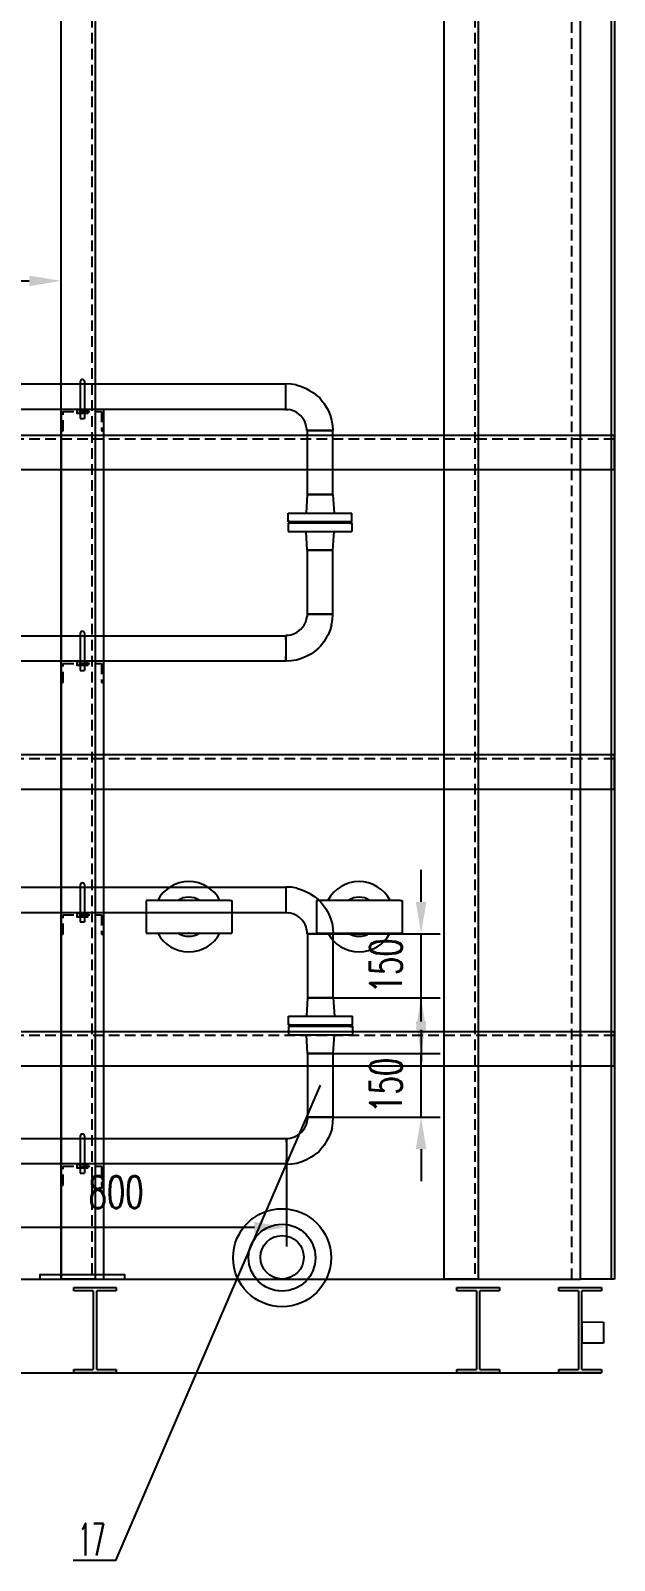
# Model space of a CAD drawing. Header units: millimetres. Extents: x 115735 to 194929, y 30422 to 45272.
# Drawn here: x 178950 to 180322, y 38940 to 42531 of the extents above; entities that cross this region are included whole.
import ezdxf

# ---------------------------------------------------------------- set-up
doc = ezdxf.new("R2010")
doc.units = ezdxf.units.MM
doc.linetypes.add('DASHED2', pattern=[0.375, 0.25, -0.125])
doc.layers.add('DIM', color=3, linetype='Continuous')
doc.styles.add('HZFS', font='txt.shx', dxfattribs={"width": 0.67, "bigfont": 'HZFS.shx'})
doc.styles.add('残雪', font='romans.shx', dxfattribs={"width": 0.5, "bigfont": 'hztxt.shx'})
doc.dimstyles.new('DIMSTD1-35', dxfattribs={"dimscale": 30, "dimtxt": 2.5, "dimasz": 2.5, "dimexe": 1.5, "dimexo": 0.5, "dimgap": 1.5, "dimtad": 1, "dimdec": 0, "dimrnd": 0.1, "dimdsep": 46, "dimtxsty": 'HZFS', "dimcen": 0, "dimclrd": 4, "dimclre": 4, "dimclrt": 4, "dimadec": 0, "dimazin": 0, "dimtfac": 0.5, "dimtdec": 4, "dimtmove": 0, "dimatfit": 3, "dimfxl": 1, "dimtolj": 1, "dimarcsym": 0})

# ---------------------------------------------------------------- blocks, each defined once
blk = doc.blocks.new('A$C1C226EB7')
at = {"color": 6, "linetype": 'DASHED2', "ltscale": 100}
for p, q in [((-95, -50), (-95, -5)), ((-95, -5), (-5, -5)), ((-5, -5), (-5, -50)), ((-100, -50), (-95, -50))]:
    blk.add_line(p, q, dxfattribs=at)
blk.add_lwpolyline([(-5, -50), (0, -50), (0, 0), (-100, 0), (-100, -50), (-95, -50)], dxfattribs=at)
blk = doc.blocks.new('A$C023B0C4C')
at = {"color": 4}
for p, q in [((-6.7, 0), (-6.7, -9.9)), ((6.7, 0), (6.7, -9.9))]:
    blk.add_line(p, q, dxfattribs=at)
blk.add_lwpolyline([(-12.1, 0), (12.1, 0), (12.1, -9.9), (-12.1, -9.9)], close=True, dxfattribs=at)
blk = doc.blocks.new('*D299')
at = {"color": 4, "lineweight": -2, "transparency": 16777216}
for p, q in [((179551.1, 39890.4), (179551.1, 39677.4)), ((178751.1, 39885.5), (178751.1, 39677.4)), ((178826.1, 39722.4), (179476.1, 39722.4))]:
    blk.add_line(p, q, dxfattribs=at)
at = {"color": 4, "transparency": 16777216}
for points in [[(178826.1, 39734.9), (178826.1, 39709.9), (178751.1, 39722.4)], [(179476.1, 39734.9), (179476.1, 39709.9), (179551.1, 39722.4)]]:
    blk.add_solid(points, dxfattribs=at)
at = {"layer": 'Defpoints', "color": 0, "transparency": 16777216}
for p in [(178751.1, 39900.5), (179551.1, 39905.4), (179551.1, 39722.4)]:
    blk.add_point(p, dxfattribs=at)
at = {"color": 4, "transparency": 16777216, "insert": (179151.1, 39804.9), "char_height": 75, "attachment_point": 5, "style": 'HZFS'}
blk.add_mtext('\\A1;800', dxfattribs=at)
blk = doc.blocks.new('*D300')
at = {"color": 4, "lineweight": -2, "transparency": 16777216}
for p, q in [((179867.6, 40205.4), (179867.6, 40280.4)), ((179649.7, 40130.4), (179912.6, 40130.4)), ((179867.6, 39980.4), (179867.6, 40130.4)), ((179646, 39980.4), (179912.6, 39980.4)), ((179867.6, 39905.4), (179867.6, 39830.4))]:
    blk.add_line(p, q, dxfattribs=at)
at = {"color": 4, "transparency": 16777216}
for points in [[(179855.1, 40205.4), (179880.1, 40205.4), (179867.6, 40130.4)], [(179855.1, 39905.4), (179880.1, 39905.4), (179867.6, 39980.4)]]:
    blk.add_solid(points, dxfattribs=at)
at = {"layer": 'Defpoints', "color": 0, "transparency": 16777216}
for p in [(179634.7, 40130.4), (179867.6, 40130.4), (179631, 39980.4)]:
    blk.add_point(p, dxfattribs=at)
at = {"color": 4, "transparency": 16777216, "insert": (179785.1, 40055.4), "char_height": 75, "attachment_point": 5, "rotation": 90, "style": 'HZFS'}
blk.add_mtext('\\A1;150', dxfattribs=at)
blk = doc.blocks.new('*D301')
at = {"color": 4, "lineweight": -2, "transparency": 16777216}
for p, q in [((179867.6, 40485.8), (179867.6, 40560.8)), ((179644.8, 40410.8), (179912.6, 40410.8)), ((179867.6, 40260.8), (179867.6, 40410.8)), ((179646.3, 40260.8), (179912.6, 40260.8)), ((179867.6, 40185.8), (179867.6, 40110.8))]:
    blk.add_line(p, q, dxfattribs=at)
at = {"color": 4, "transparency": 16777216}
for points in [[(179855.1, 40485.8), (179880.1, 40485.8), (179867.6, 40410.8)], [(179855.1, 40185.8), (179880.1, 40185.8), (179867.6, 40260.8)]]:
    blk.add_solid(points, dxfattribs=at)
at = {"layer": 'Defpoints', "color": 0, "transparency": 16777216}
for p in [(179629.8, 40410.8), (179867.6, 40410.8), (179631.3, 40260.8)]:
    blk.add_point(p, dxfattribs=at)
at = {"color": 4, "transparency": 16777216, "insert": (179785.1, 40335.8), "char_height": 75, "attachment_point": 5, "rotation": 90, "style": 'HZFS'}
blk.add_mtext('\\A1;150', dxfattribs=at)
blk = doc.blocks.new('*D308')
at = {"color": 4, "lineweight": -2, "transparency": 16777216}
for p, q in [((178021.9, 41378.9), (178021.9, 41988.3)), ((179021.9, 41378.9), (179021.9, 41988.3)), ((178096.9, 41943.3), (178946.9, 41943.3))]:
    blk.add_line(p, q, dxfattribs=at)
at = {"color": 4, "transparency": 16777216}
for points in [[(178096.9, 41955.8), (178096.9, 41930.8), (178021.9, 41943.3)], [(178946.9, 41955.8), (178946.9, 41930.8), (179021.9, 41943.3)]]:
    blk.add_solid(points, dxfattribs=at)
at = {"layer": 'Defpoints', "color": 0, "transparency": 16777216}
for p in [(179021.9, 41943.3), (178021.9, 41363.9), (179021.9, 41363.9)]:
    blk.add_point(p, dxfattribs=at)
at = {"color": 4, "transparency": 16777216, "insert": (178521.9, 42025.8), "char_height": 75, "attachment_point": 5, "style": 'HZFS'}
blk.add_mtext('\\A1;1000', dxfattribs=at)

msp = doc.modelspace()

# ---------------------------------------------------------------- linework, layer by layer
at = {"color": 8}
for p, q in [((179021.9, 39600.8), (179021.9, 42600.8)), ((179101.9, 42600.8), (179101.9, 39600.8)), ((179921.9, 39600.8), (179921.9, 42600.8)), ((180001.9, 42600.8), (180001.9, 39600.8)), ((180241.9, 39600.8), (180241.9, 42600.8)), ((180241.9, 39600.8), (180241.9, 42600.8)), ((180313.9, 42600.8), (180313.9, 39600.8)), ((180321.9, 42600.8), (180321.9, 39600.8)), ((180321.9, 41580.8), (176321.9, 41580.8)), ((180321.9, 41500.8), (180321.9, 41580.8)), ((176321.9, 41500.8), (180321.9, 41500.8)), ((180321.9, 40830.8), (176321.9, 40830.8)), ((180321.9, 40750.8), (180321.9, 40830.8)), ((176321.9, 40750.8), (180321.9, 40750.8)), ((180321.9, 40180.8), (176321.9, 40180.8)), ((180321.9, 40100.8), (180321.9, 40180.8)), ((176321.9, 40100.8), (180321.9, 40100.8)), ((176401.9, 39600.8), (180241.9, 39600.8)), ((179101.9, 39600.8), (179021.9, 39600.8)), ((179051.5, 39572.8), (179051.5, 39580.8)), ((179051.5, 39580.8), (179151.5, 39580.8)), ((179097.5, 39572.8), (179051.5, 39572.8)), ((179097.5, 39572.8), (179097.5, 39388.8)), ((179105.5, 39388.8), (179105.5, 39572.8)), ((179151.5, 39572.8), (179105.5, 39572.8)), ((179151.5, 39580.8), (179151.5, 39572.8)), ((180001.9, 39600.8), (179921.9, 39600.8)), ((179951.5, 39572.8), (179951.5, 39580.8)), ((179951.5, 39580.8), (180051.5, 39580.8)), ((179997.5, 39572.8), (179951.5, 39572.8)), ((179997.5, 39572.8), (179997.5, 39388.8)), ((180005.5, 39388.8), (180005.5, 39572.8)), ((180051.5, 39572.8), (180005.5, 39572.8)), ((180051.5, 39580.8), (180051.5, 39572.8)), ((180191.5, 39572.8), (180191.5, 39580.8)), ((180191.5, 39580.8), (180291.5, 39580.8)), ((180237.5, 39572.8), (180191.5, 39572.8)), ((180237.5, 39572.8), (180237.5, 39388.8)), ((180321.9, 39600.8), (180241.9, 39600.8)), ((180245.5, 39388.8), (180245.5, 39572.8)), ((180291.5, 39572.8), (180245.5, 39572.8)), ((180291.5, 39580.8), (180291.5, 39572.8)), ((180245.8, 39450), (180245.9, 39500)), ((180245.9, 39500), (180295.9, 39499.9)), ((180295.9, 39499.9), (180295.8, 39449.9)), ((180295.8, 39449.9), (180245.8, 39450)), ((179051.5, 39380.8), (179051.5, 39388.8)), ((179051.5, 39388.8), (179097.5, 39388.8)), ((179105.5, 39388.8), (179151.5, 39388.8)), ((179151.5, 39388.8), (179151.5, 39380.8)), ((179951.5, 39380.8), (179951.5, 39388.8)), ((179951.5, 39388.8), (179997.5, 39388.8)), ((180005.5, 39388.8), (180051.5, 39388.8)), ((180051.5, 39388.8), (180051.5, 39380.8)), ((180191.5, 39380.8), (180191.5, 39388.8)), ((180191.5, 39388.8), (180237.5, 39388.8)), ((180245.5, 39388.8), (180291.5, 39388.8)), ((180291.5, 39388.8), (180291.5, 39380.8)), ((176351.5, 39380.8), (180291.5, 39380.8)), ((179151.5, 39380.8), (179051.5, 39380.8)), ((180051.5, 39380.8), (179951.5, 39380.8)), ((180291.5, 39380.8), (180191.5, 39380.8))]:
    msp.add_line(p, q, dxfattribs=at)
at = {"color": 8, "linetype": 'DASHED2', "ltscale": 100}
for p, q in [((179093.9, 42600.8), (179093.9, 39600.8)), ((179993.9, 42600.8), (179993.9, 39600.8)), ((180221.9, 39600.8), (180221.9, 42600.8)), ((176321.9, 41572.8), (180321.9, 41572.8)), ((176321.9, 40822.8), (180321.9, 40822.8)), ((176321.9, 40172.8), (180321.9, 40172.8)), ((176421.9, 39600.8), (180221.9, 39600.8))]:
    msp.add_line(p, q, dxfattribs=at)
at = {"color": 4}
for p, q in [((179066.9, 41707.1), (179066.9, 41620.3)), ((179076.9, 41707.1), (179076.9, 41620.3)), ((179066.9, 41620.3), (179076.9, 41620.3)), ((179600.2, 41311.5), (179660.2, 41311.5)), ((179066.9, 41115.9), (179066.9, 41029.1)), ((179076.9, 41115.9), (179076.9, 41029.1)), ((179066.9, 41029.1), (179076.9, 41029.1)), ((179066.9, 40525.6), (179066.9, 40438.8)), ((179076.9, 40525.6), (179076.9, 40438.8)), ((179066.9, 40438.8), (179076.9, 40438.8)), ((179601, 40130.4), (179661, 40130.4)), ((179066.9, 39936.1), (179066.9, 39849.3)), ((179076.9, 39936.1), (179076.9, 39849.3)), ((179066.9, 39849.3), (179076.9, 39849.3))]:
    msp.add_line(p, q, dxfattribs=at)
at = {"color": 0, "lineweight": -3, "ltscale": 10}
for p, q in [((179549.3, 41701.8), (179549.3, 41641.8)), ((179562.5, 41701.2), (179549.3, 41701.8)), ((179549.3, 41701.8), (179549.3, 41641.8)), ((179574.5, 41699.2), (179562.5, 41701.2)), ((179574.5, 41699.2), (179586.5, 41695.6)), ((179586.5, 41695.6), (179597.9, 41690.9)), ((179597.9, 41690.9), (179603.7, 41687.3)), ((179603.7, 41687.3), (179614.7, 41680.7)), ((179614.7, 41680.7), (179624.5, 41673.2)), ((179624.5, 41673.2), (179629.5, 41668.7)), ((179629.5, 41668.7), (179637, 41658.9)), ((179637, 41658.9), (179639.2, 41656.1)), ((179639.2, 41656.1), (179643.2, 41650.3)), ((179643.2, 41650.3), (179649.2, 41639.6)), ((179549.3, 41641.8), (179554.9, 41641.6)), ((179560.2, 41640.5), (179554.9, 41641.6)), ((179565.8, 41638.9), (179560.2, 41640.5)), ((179570.9, 41636.9), (179565.8, 41638.9)), ((179575.8, 41634.2), (179570.9, 41636.9)), ((179580.3, 41630.9), (179575.8, 41634.2)), ((179584.5, 41627.1), (179580.3, 41630.9)), ((179588.3, 41623.1), (179584.5, 41627.1)), ((179591.5, 41618.4), (179588.3, 41623.1)), ((179594.4, 41613.5), (179591.5, 41618.4)), ((179596.4, 41608.4), (179594.4, 41613.5)), ((179649.2, 41639.6), (179653.9, 41628.2)), ((179653.9, 41628.2), (179657.5, 41616.4)), ((179657.5, 41616.4), (179659.5, 41604.1)), ((179597.9, 41603), (179596.4, 41608.4)), ((179598.8, 41597.4), (179597.9, 41603)), ((179598.9, 41591.9), (179598.9, 41597.2)), ((179598.9, 41591.9), (179604.8, 41591.9)), ((179598.9, 41591.9), (179600.2, 41591.9)), ((179598.9, 41591.9), (179603.5, 41591.9)), ((179608.7, 41591.9), (179600.1, 41591.9)), ((179602.3, 41591.9), (179606, 41591.9)), ((179603.5, 41591.9), (179608.2, 41591.9)), ((179603.8, 41591.9), (179608.7, 41591.9)), ((179604.8, 41591.9), (179610.7, 41591.9)), ((179608.2, 41591.9), (179612.8, 41591.9)), ((179608.7, 41591.9), (179616.1, 41591.9)), ((179610.7, 41591.9), (179616.6, 41591.9)), ((179612.8, 41591.9), (179617.4, 41591.9)), ((179616.1, 41591.9), (179624.6, 41591.9)), ((179616.6, 41591.9), (179622.4, 41591.9)), ((179617.4, 41591.9), (179622, 41591.9)), ((179622, 41591.9), (179626.6, 41591.9)), ((179622.4, 41591.9), (179628.3, 41591.9)), ((179624.6, 41591.9), (179633.2, 41591.9)), ((179626.6, 41591.9), (179631.2, 41591.9)), ((179628.3, 41591.9), (179634.2, 41591.9)), ((179631.2, 41591.9), (179635.9, 41591.9)), ((179634.2, 41591.9), (179640.1, 41591.9)), ((179635.3, 41591.9), (179643.9, 41591.9)), ((179635.9, 41591.9), (179640.5, 41591.9)), ((179640.1, 41591.9), (179646, 41591.9)), ((179640.5, 41591.9), (179645.1, 41591.9)), ((179643.9, 41591.9), (179651.3, 41591.9)), ((179646, 41591.9), (179651.8, 41591.9)), ((179647.2, 41591.9), (179656.8, 41591.9)), ((179657.4, 41591.9), (179648.8, 41591.9)), ((179651.3, 41591.9), (179657.4, 41591.9)), ((179651.8, 41591.9), (179657.7, 41591.9)), ((179660.2, 41591.9), (179656.8, 41591.9)), ((179659.5, 41604.1), (179660.2, 41591.9)), ((179597.3, 41145), (179598.8, 41150.6)), ((179598.8, 41150.6), (179599.9, 41155.9)), ((179600.2, 41161.5), (179599.9, 41155.9)), ((179660.2, 41161.5), (179600.2, 41161.5)), ((179660.2, 41161.5), (179600.2, 41161.5)), ((179657.5, 41136.3), (179659.5, 41148.3)), ((179659.5, 41148.3), (179660.2, 41161.5)), ((179550.2, 41111.9), (179555.5, 41111.9)), ((179550.2, 41111.9), (179550.2, 41106)), ((179550.2, 41111.9), (179550.2, 41110.6)), ((179550.2, 41111.9), (179550.2, 41107.3)), ((179550.2, 41102.1), (179550.2, 41110.7)), ((179555.8, 41112), (179561.3, 41112.9)), ((179561.3, 41112.9), (179566.7, 41114.4)), ((179566.7, 41114.4), (179571.8, 41116.4)), ((179571.8, 41116.4), (179576.7, 41119.3)), ((179576.7, 41119.3), (179581.4, 41122.5)), ((179581.4, 41122.5), (179585.4, 41126.3)), ((179585.4, 41126.3), (179589.2, 41130.5)), ((179589.2, 41130.5), (179592.6, 41135)), ((179592.6, 41135), (179595.2, 41139.9)), ((179595.2, 41139.9), (179597.3, 41145)), ((179649.2, 41112.9), (179645.6, 41107.1)), ((179653.9, 41124.2), (179649.2, 41112.9)), ((179657.5, 41136.3), (179653.9, 41124.2)), ((179550.2, 41108.5), (179550.2, 41104.8)), ((179550.2, 41107.3), (179550.2, 41102.6)), ((179550.2, 41107), (179550.2, 41102.1)), ((179550.2, 41106), (179550.2, 41100.1)), ((179550.2, 41102.6), (179550.2, 41098)), ((179550.2, 41102.1), (179550.2, 41094.7)), ((179550.2, 41100.1), (179550.2, 41094.2)), ((179550.2, 41098), (179550.2, 41093.4)), ((179550.2, 41094.7), (179550.2, 41086.2)), ((179550.2, 41094.2), (179550.2, 41088.4)), ((179550.2, 41093.4), (179550.2, 41088.8)), ((179550.2, 41088.8), (179550.2, 41084.2)), ((179550.2, 41088.4), (179550.2, 41082.5)), ((179550.2, 41086.2), (179550.2, 41077.6)), ((179550.2, 41084.2), (179550.2, 41079.6)), ((179550.2, 41082.5), (179550.2, 41076.6)), ((179550.2, 41079.6), (179550.2, 41074.9)), ((179550.2, 41076.6), (179550.2, 41070.7)), ((179550.2, 41075.5), (179550.2, 41066.9)), ((179550.2, 41074.9), (179550.2, 41070.3)), ((179627, 41081.3), (179617.2, 41073.8)), ((179631.6, 41086.3), (179627, 41081.3)), ((179639, 41096.1), (179631.6, 41086.3)), ((179645.6, 41107.1), (179639, 41096.1)), ((179550.2, 41070.7), (179550.2, 41064.8)), ((179550.2, 41070.3), (179550.2, 41065.7)), ((179550.2, 41066.9), (179550.2, 41059.5)), ((179550.2, 41064.8), (179550.2, 41059)), ((179550.2, 41063.6), (179550.2, 41054)), ((179550.2, 41053.4), (179550.2, 41062)), ((179550.2, 41059.5), (179550.2, 41053.4)), ((179550.2, 41059), (179550.2, 41053.1)), ((179550.2, 41050.6), (179550.2, 41054)), ((179562.5, 41051.3), (179550.2, 41050.6)), ((179574.7, 41053.3), (179562.5, 41051.3)), ((179586.5, 41056.9), (179574.7, 41053.3)), ((179597.9, 41061.6), (179586.5, 41056.9)), ((179608.6, 41067.6), (179597.9, 41061.6)), ((179614.4, 41071.6), (179608.6, 41067.6)), ((179617.2, 41073.8), (179614.4, 41071.6)), ((179550.2, 40520.8), (179550.2, 40460.8)), ((179563.4, 40520.1), (179550.2, 40520.8)), ((179550.2, 40520.8), (179550.2, 40460.8)), ((179575.4, 40518.1), (179563.4, 40520.1)), ((179575.4, 40518.1), (179587.4, 40514.5)), ((179587.4, 40514.5), (179598.8, 40509.8)), ((179598.8, 40509.8), (179604.5, 40506.2)), ((179604.5, 40506.2), (179615.6, 40499.6)), ((179615.6, 40499.6), (179625.4, 40492.2)), ((179625.4, 40492.2), (179630.4, 40487.6)), ((179630.4, 40487.6), (179637.9, 40477.9)), ((179637.9, 40477.9), (179640.1, 40475.1)), ((179640.1, 40475.1), (179644.1, 40469.3)), ((179644.1, 40469.3), (179650.1, 40458.5)), ((179550.2, 40460.8), (179555.8, 40460.6)), ((179561.1, 40459.4), (179555.8, 40460.6)), ((179566.7, 40457.9), (179561.1, 40459.4)), ((179571.8, 40455.9), (179566.7, 40457.9)), ((179576.7, 40453.2), (179571.8, 40455.9)), ((179581.2, 40449.8), (179576.7, 40453.2)), ((179585.4, 40446.1), (179581.2, 40449.8)), ((179589.2, 40442), (179585.4, 40446.1)), ((179592.3, 40437.4), (179589.2, 40442)), ((179595.2, 40432.5), (179592.3, 40437.4)), ((179597.3, 40427.3), (179595.2, 40432.5)), ((179650.1, 40458.5), (179654.8, 40447.2)), ((179654.8, 40447.2), (179658.4, 40435.4)), ((179658.4, 40435.4), (179660.4, 40423.1)), ((179598.8, 40422), (179597.3, 40427.3)), ((179599.7, 40416.4), (179598.8, 40422)), ((179599.8, 40410.8), (179599.8, 40416.1)), ((179599.8, 40410.8), (179605.7, 40410.8)), ((179599.8, 40410.8), (179601, 40410.8)), ((179599.8, 40410.8), (179604.4, 40410.8)), ((179609.6, 40410.8), (179601, 40410.8)), ((179603.2, 40410.8), (179606.8, 40410.8)), ((179604.4, 40410.8), (179609, 40410.8)), ((179604.7, 40410.8), (179609.6, 40410.8)), ((179605.7, 40410.8), (179611.6, 40410.8)), ((179609, 40410.8), (179613.7, 40410.8)), ((179609.6, 40410.8), (179617, 40410.8)), ((179611.6, 40410.8), (179617.5, 40410.8)), ((179613.7, 40410.8), (179618.3, 40410.8)), ((179617, 40410.8), (179625.5, 40410.8)), ((179617.5, 40410.8), (179623.3, 40410.8)), ((179618.3, 40410.8), (179622.9, 40410.8)), ((179622.9, 40410.8), (179627.5, 40410.8)), ((179623.3, 40410.8), (179629.2, 40410.8)), ((179625.5, 40410.8), (179634.1, 40410.8)), ((179627.5, 40410.8), (179632.1, 40410.8)), ((179629.2, 40410.8), (179635.1, 40410.8)), ((179632.1, 40410.8), (179636.7, 40410.8)), ((179635.1, 40410.8), (179641, 40410.8)), ((179636.2, 40410.8), (179644.8, 40410.8)), ((179636.7, 40410.8), (179641.4, 40410.8)), ((179641, 40410.8), (179646.8, 40410.8)), ((179641.4, 40410.8), (179646, 40410.8)), ((179644.8, 40410.8), (179652.2, 40410.8)), ((179646.8, 40410.8), (179652.7, 40410.8)), ((179648.1, 40410.8), (179657.7, 40410.8)), ((179658.3, 40410.8), (179649.7, 40410.8)), ((179652.2, 40410.8), (179658.3, 40410.8)), ((179652.7, 40410.8), (179658.6, 40410.8)), ((179661, 40410.8), (179657.7, 40410.8)), ((179660.4, 40423.1), (179661, 40410.8)), ((179596.1, 39958.8), (179598.1, 39963.9)), ((179598.1, 39963.9), (179599.7, 39969.5)), ((179599.7, 39969.5), (179600.8, 39974.9)), ((179601, 39980.4), (179600.8, 39974.9)), ((179661, 39980.4), (179601, 39980.4)), ((179661, 39980.4), (179601, 39980.4)), ((179658.4, 39955.2), (179660.4, 39967.3)), ((179660.4, 39967.3), (179661, 39980.4)), ((179551.1, 39930.8), (179556.4, 39930.8)), ((179551.1, 39930.8), (179551.1, 39924.9)), ((179551.1, 39930.8), (179551.1, 39929.6)), ((179551.1, 39930.8), (179551.1, 39926.2)), ((179551.1, 39921), (179551.1, 39929.6)), ((179551.1, 39927.5), (179551.1, 39923.8)), ((179551.1, 39926.2), (179551.1, 39921.6)), ((179551.1, 39925.9), (179551.1, 39921)), ((179556.7, 39930.9), (179562.2, 39931.8)), ((179562.2, 39931.8), (179567.6, 39933.4)), ((179567.6, 39933.4), (179572.7, 39935.4)), ((179572.7, 39935.4), (179577.6, 39938.3)), ((179577.6, 39938.3), (179582.3, 39941.4)), ((179582.3, 39941.4), (179586.3, 39945.2)), ((179586.3, 39945.2), (179590.1, 39949.4)), ((179590.1, 39949.4), (179593.5, 39953.9)), ((179593.5, 39953.9), (179596.1, 39958.8)), ((179646.5, 39926.1), (179639.9, 39915)), ((179650.1, 39931.8), (179646.5, 39926.1)), ((179654.8, 39943.2), (179650.1, 39931.8)), ((179658.4, 39955.2), (179654.8, 39943.2)), ((179551.1, 39924.9), (179551.1, 39919.1)), ((179551.1, 39921.6), (179551.1, 39917)), ((179551.1, 39921), (179551.1, 39913.7)), ((179551.1, 39919.1), (179551.1, 39913.2)), ((179551.1, 39917), (179551.1, 39912.4)), ((179551.1, 39913.7), (179551.1, 39905.1)), ((179551.1, 39913.2), (179551.1, 39907.3)), ((179551.1, 39912.4), (179551.1, 39907.7)), ((179551.1, 39907.7), (179551.1, 39903.1)), ((179551.1, 39907.3), (179551.1, 39901.4)), ((179551.1, 39905.1), (179551.1, 39896.5)), ((179551.1, 39903.1), (179551.1, 39898.5)), ((179551.1, 39901.4), (179551.1, 39895.5)), ((179551.1, 39898.5), (179551.1, 39893.9)), ((179551.1, 39895.5), (179551.1, 39889.7)), ((179551.1, 39894.4), (179551.1, 39885.8)), ((179551.1, 39893.9), (179551.1, 39889.3)), ((179551.1, 39889.7), (179551.1, 39883.8)), ((179615.3, 39890.6), (179609.5, 39886.5)), ((179618.1, 39892.8), (179615.3, 39890.6)), ((179627.9, 39900.3), (179618.1, 39892.8)), ((179632.4, 39905.3), (179627.9, 39900.3)), ((179639.9, 39915), (179632.4, 39905.3)), ((179551.1, 39889.3), (179551.1, 39884.7)), ((179551.1, 39885.8), (179551.1, 39878.5)), ((179551.1, 39883.8), (179551.1, 39877.9)), ((179551.1, 39882.5), (179551.1, 39872.9)), ((179551.1, 39872.4), (179551.1, 39880.9)), ((179551.1, 39878.5), (179551.1, 39872.4)), ((179551.1, 39877.9), (179551.1, 39872)), ((179551.1, 39869.6), (179551.1, 39872.9)), ((179563.4, 39870.3), (179551.1, 39869.6)), ((179575.6, 39872.3), (179563.4, 39870.3)), ((179587.4, 39875.8), (179575.6, 39872.3)), ((179598.8, 39880.5), (179587.4, 39875.8)), ((179609.5, 39886.5), (179598.8, 39880.5))]:
    msp.add_line(p, q, dxfattribs=at)
at = {"color": 8, "lineweight": -3, "ltscale": 10}
for p, q in [((179222, 40489.2), (179222, 40437.6)), ((179225.3, 40489.2), (179222, 40489.2)), ((179237.7, 40489.2), (179225.3, 40489.2)), ((179256.8, 40489.2), (179237.7, 40489.2)), ((179280.3, 40489.2), (179256.8, 40489.2)), ((179308.4, 40489.2), (179280.3, 40489.2)), ((179336.5, 40489.2), (179308.4, 40489.2)), ((179364.5, 40489.2), (179336.5, 40489.2)), ((179388.1, 40489.2), (179364.5, 40489.2)), ((179407.2, 40489.2), (179388.1, 40489.2)), ((179418.4, 40489.2), (179407.2, 40489.2)), ((179418.4, 40489.2), (179422.9, 40489.2)), ((179422.9, 40489.2), (179422.9, 40412.9)), ((179622, 40489.2), (179622, 40437.6)), ((179625.3, 40489.2), (179622, 40489.2)), ((179637.7, 40489.2), (179625.3, 40489.2)), ((179656.8, 40489.2), (179637.7, 40489.2)), ((179680.3, 40489.2), (179656.8, 40489.2)), ((179708.4, 40489.2), (179680.3, 40489.2)), ((179736.5, 40489.2), (179708.4, 40489.2)), ((179764.5, 40489.2), (179736.5, 40489.2)), ((179788.1, 40489.2), (179764.5, 40489.2)), ((179807.2, 40489.2), (179788.1, 40489.2)), ((179818.4, 40489.2), (179807.2, 40489.2)), ((179818.4, 40489.2), (179822.9, 40489.2)), ((179822.9, 40489.2), (179822.9, 40412.9)), ((179222, 40437.6), (179222, 40412.9)), ((179622, 40437.6), (179622, 40412.9)), ((179222, 40412.9), (179225.3, 40412.9)), ((179225.3, 40412.9), (179237.7, 40412.9)), ((179237.7, 40412.9), (179256.8, 40412.9)), ((179256.8, 40412.9), (179280.3, 40412.9)), ((179280.3, 40412.9), (179308.4, 40412.9)), ((179308.4, 40412.9), (179336.5, 40412.9)), ((179323, 40412.9), (179320.7, 40412.9)), ((179336.5, 40412.9), (179364.5, 40412.9)), ((179364.5, 40412.9), (179388.1, 40412.9)), ((179388.1, 40412.9), (179407.2, 40412.9)), ((179407.2, 40412.9), (179418.4, 40412.9)), ((179418.4, 40412.9), (179422.9, 40412.9)), ((179622, 40412.9), (179625.3, 40412.9)), ((179625.3, 40412.9), (179637.7, 40412.9)), ((179637.7, 40412.9), (179656.8, 40412.9)), ((179656.8, 40412.9), (179680.3, 40412.9)), ((179680.3, 40412.9), (179708.4, 40412.9)), ((179708.4, 40412.9), (179736.5, 40412.9)), ((179736.5, 40412.9), (179764.5, 40412.9)), ((179764.5, 40412.9), (179788.1, 40412.9)), ((179788.1, 40412.9), (179807.2, 40412.9)), ((179807.2, 40412.9), (179818.4, 40412.9)), ((179818.4, 40412.9), (179822.9, 40412.9))]:
    msp.add_line(p, q, dxfattribs=at)
at = {"color": 4}
for points in [[(178749.3, 41701.8), (179549.3, 41701.8), (179549.3, 41641.8), (178749.3, 41641.8)], [(179660.2, 41441.9), (179660.2, 41591.9), (179600.2, 41591.9), (179600.2, 41441.9)], [(179660.2, 41161.5), (179660.2, 41311.5), (179600.2, 41311.5), (179600.2, 41161.5)], [(178750.2, 41110.6), (179550.2, 41110.6), (179550.2, 41050.6), (178750.2, 41050.6)], [(178750.2, 40520.3), (179550.2, 40520.3), (179550.2, 40460.3), (178750.2, 40460.3)], [(179661, 40260.8), (179661, 40410.8), (179601, 40410.8), (179601, 40260.8)], [(179661, 39980.4), (179661, 40130.4), (179601, 40130.4), (179601, 39980.4)], [(178751.1, 39930.8), (179551.1, 39930.8), (179551.1, 39870.8), (178751.1, 39870.8)], [(178971.9, 39600.8), (179171.9, 39600.8), (179171.9, 39610.8), (178971.9, 39610.8)]]:
    msp.add_lwpolyline(points, close=True, dxfattribs=at)
at = {"color": 0, "lineweight": -3, "ltscale": 10}
msp.add_lwpolyline([(179121.9, 39600.8), (179121.9, 41641.8), (179021.9, 41641.8), (179021.9, 39600.8)], close=True, dxfattribs=at)
at = {"lineweight": -3, "ltscale": 10}
for points in [[(179660.4, 41441.9), (179630.4, 41441.9), (179627.1, 41441.9), (179623.7, 41441.9), (179620.3, 41441.9), (179617, 41441.9), (179613.6, 41441.9), (179610.2, 41441.9), (179606.9, 41441.9), (179603.5, 41441.9), (179600.2, 41441.9), (179600.2, 41441.9), (179597.4, 41398.4)], [(179660.4, 41441.9), (179663.2, 41398.4)], [(179555.3, 41378.8), (179555.3, 41398.4)], [(179555.3, 41398.4), (179559.5, 41398.4)], [(179559.5, 41398.4), (179572.1, 41398.4)], [(179572.1, 41398.4), (179593.1, 41398.4)], [(179593.1, 41398.4), (179617, 41398.4)], [(179617, 41398.4), (179643.6, 41398.4)], [(179643.6, 41398.4), (179667.4, 41398.4)], [(179667.4, 41398.4), (179687.1, 41398.4)], [(179687.1, 41398.4), (179701.1, 41398.4)], [(179701.1, 41378.8), (179705.3, 41378.8), (179705.3, 41378.8), (179705.3, 41398.4)], [(179701.1, 41398.4), (179705.3, 41398.4)], [(179559.5, 41378.8), (179555.3, 41378.8), (179555.3, 41378.8), (179555.3, 41397)], [(179555.3, 41374.6), (179555.3, 41355)], [(179559.5, 41374.6), (179555.3, 41374.6)], [(179559.5, 41378.8), (179572.1, 41378.8)], [(179572.1, 41374.6), (179559.5, 41374.6)], [(179572.1, 41378.8), (179593.1, 41378.8)], [(179593.1, 41374.6), (179572.1, 41374.6)], [(179577.7, 41378.8), (179577.7, 41374.6)], [(179617, 41374.6), (179577.7, 41374.6)], [(179593.1, 41378.8), (179617, 41378.8)], [(179617, 41374.6), (179593.1, 41374.6)], [(179617, 41378.8), (179643.6, 41378.8)], [(179643.6, 41374.6), (179617, 41374.6)], [(179643.6, 41374.6), (179617, 41374.6)], [(179643.6, 41378.8), (179667.4, 41378.8)], [(179667.4, 41374.6), (179643.6, 41374.6)], [(179681.5, 41374.6), (179643.6, 41374.6)], [(179667.4, 41378.8), (179687.1, 41378.8)], [(179687.1, 41374.6), (179667.4, 41374.6)], [(179681.5, 41374.6), (179681.5, 41378.8)], [(179687.1, 41378.8), (179701.1, 41378.8)], [(179701.1, 41374.6), (179687.1, 41374.6)], [(179701.1, 41378.8), (179705.3, 41378.8)], [(179701.1, 41374.6), (179705.3, 41374.6), (179705.3, 41374.6), (179705.3, 41355)], [(179705.3, 41378.8), (179705.3, 41397)], [(179555.3, 41355), (179559.5, 41355)], [(179559.5, 41355), (179572.1, 41355)], [(179572.1, 41355), (179593.1, 41355)], [(179593.1, 41355), (179617, 41355)], [(179633.8, 41311.5), (179630.4, 41311.5), (179627.1, 41311.5), (179623.7, 41311.5), (179620.3, 41311.5), (179617, 41311.5), (179613.6, 41311.5), (179610.2, 41311.5), (179606.9, 41311.5), (179603.5, 41311.5), (179600.2, 41311.5), (179600.2, 41311.5), (179597.4, 41355)], [(179617, 41355), (179643.6, 41355)], [(179643.6, 41355), (179667.4, 41355)], [(179660.4, 41311.5), (179663.2, 41355)], [(179667.4, 41355), (179687.1, 41355)], [(179687.1, 41355), (179701.1, 41355)], [(179701.1, 41355), (179705.3, 41355)], [(179600.2, 41311.5), (179603.5, 41311.5), (179606.9, 41311.5), (179610.2, 41311.5), (179613.6, 41311.5), (179617, 41311.5), (179620.3, 41311.5), (179623.7, 41311.5), (179627.1, 41311.5), (179630.4, 41311.5), (179633.8, 41311.5)], [(179605.8, 41311.5), (179603, 41311.5)], [(179614.2, 41311.5), (179611.4, 41311.5)], [(179624, 41311.5), (179622.6, 41311.5)], [(179626.8, 41311.5), (179624, 41311.5)], [(179636.6, 41311.5), (179633.8, 41311.5)], [(179649.2, 41311.5), (179636.6, 41311.5)], [(179645, 41311.5), (179639.4, 41311.5)], [(179639.4, 41311.5), (179645, 41311.5)], [(179650.6, 41311.5), (179649.2, 41311.5)], [(179650.6, 41311.5), (179660.4, 41311.5), (179660.4, 41311.5), (179650.6, 41311.5), (179650.6, 41311.5)], [(179656.2, 41311.5), (179654.8, 41311.5)], [(179661.3, 40260.8), (179631.3, 40260.8), (179628, 40260.8), (179624.6, 40260.8), (179621.2, 40260.8), (179617.9, 40260.8), (179614.5, 40260.8), (179611.1, 40260.8), (179607.8, 40260.8), (179604.4, 40260.8), (179601, 40260.8), (179601, 40260.8), (179598.2, 40217.4)], [(179661.3, 40260.8), (179664.1, 40217.4)], [(179556.2, 40197.7), (179556.2, 40217.4)], [(179556.2, 40217.4), (179560.4, 40217.4)], [(179560.4, 40197.7), (179556.2, 40197.7), (179556.2, 40197.7), (179556.2, 40216)], [(179560.4, 40217.4), (179573, 40217.4)], [(179573, 40217.4), (179594, 40217.4)], [(179594, 40217.4), (179617.9, 40217.4)], [(179617.9, 40217.4), (179644.5, 40217.4)], [(179644.5, 40217.4), (179668.3, 40217.4)], [(179668.3, 40217.4), (179688, 40217.4)], [(179688, 40217.4), (179702, 40217.4)], [(179702, 40197.7), (179706.2, 40197.7), (179706.2, 40197.7), (179706.2, 40217.4)], [(179702, 40217.4), (179706.2, 40217.4)], [(179706.2, 40197.7), (179706.2, 40216)], [(179556.2, 40193.5), (179556.2, 40173.9)], [(179560.4, 40193.5), (179556.2, 40193.5)], [(179560.4, 40197.7), (179573, 40197.7)], [(179573, 40193.5), (179560.4, 40193.5)], [(179573, 40197.7), (179594, 40197.7)], [(179594, 40193.5), (179573, 40193.5)], [(179578.6, 40197.7), (179578.6, 40193.5)], [(179617.9, 40193.5), (179578.6, 40193.5)], [(179594, 40197.7), (179617.9, 40197.7)], [(179617.9, 40193.5), (179594, 40193.5)], [(179617.9, 40197.7), (179644.5, 40197.7)], [(179644.5, 40193.5), (179617.9, 40193.5)], [(179644.5, 40193.5), (179617.9, 40193.5)], [(179644.5, 40197.7), (179668.3, 40197.7)], [(179668.3, 40193.5), (179644.5, 40193.5)], [(179682.4, 40193.5), (179644.5, 40193.5)], [(179668.3, 40197.7), (179688, 40197.7)], [(179688, 40193.5), (179668.3, 40193.5)], [(179682.4, 40193.5), (179682.4, 40197.7)], [(179688, 40197.7), (179702, 40197.7)], [(179702, 40193.5), (179688, 40193.5)], [(179702, 40197.7), (179706.2, 40197.7)], [(179702, 40193.5), (179706.2, 40193.5), (179706.2, 40193.5), (179706.2, 40173.9)], [(179556.2, 40173.9), (179560.4, 40173.9)], [(179560.4, 40173.9), (179573, 40173.9)], [(179573, 40173.9), (179594, 40173.9)], [(179594, 40173.9), (179617.9, 40173.9)], [(179634.7, 40130.4), (179631.3, 40130.4), (179628, 40130.4), (179624.6, 40130.4), (179621.2, 40130.4), (179617.9, 40130.4), (179614.5, 40130.4), (179611.1, 40130.4), (179607.8, 40130.4), (179604.4, 40130.4), (179601, 40130.4), (179601, 40130.4), (179598.2, 40173.9)], [(179617.9, 40173.9), (179644.5, 40173.9)], [(179644.5, 40173.9), (179668.3, 40173.9)], [(179661.3, 40130.4), (179664.1, 40173.9)], [(179668.3, 40173.9), (179688, 40173.9)], [(179688, 40173.9), (179702, 40173.9)], [(179702, 40173.9), (179706.2, 40173.9)], [(179601, 40130.4), (179604.4, 40130.4), (179607.8, 40130.4), (179611.1, 40130.4), (179614.5, 40130.4), (179617.9, 40130.4), (179621.2, 40130.4), (179624.6, 40130.4), (179628, 40130.4), (179631.3, 40130.4), (179634.7, 40130.4)], [(179606.7, 40130.4), (179603.9, 40130.4)], [(179615.1, 40130.4), (179612.3, 40130.4)], [(179624.9, 40130.4), (179623.5, 40130.4)], [(179627.7, 40130.4), (179624.9, 40130.4)], [(179637.5, 40130.4), (179634.7, 40130.4)], [(179650.1, 40130.4), (179637.5, 40130.4)], [(179645.9, 40130.4), (179640.3, 40130.4)], [(179640.3, 40130.4), (179645.9, 40130.4)], [(179651.5, 40130.4), (179650.1, 40130.4)], [(179651.5, 40130.4), (179661.3, 40130.4), (179661.3, 40130.4), (179651.5, 40130.4), (179651.5, 40130.4)], [(179657.1, 40130.4), (179655.7, 40130.4)]]:
    msp.add_lwpolyline(points, dxfattribs=at)
at = {"color": 8, "lineweight": -3, "ltscale": 10}
for centre, radius in [((179541, 39650.8), 115), ((179541, 39650.8), 78.5), ((179541, 39651.8), 51)]:
    msp.add_circle(centre, radius, dxfattribs=at)
at = {"color": 4}
for centre, start, end in [((179071.9, 41707.1), 0, 180), ((179071.9, 41707.1), 266.3809, 273.6019), ((179071.9, 41115.9), 0, 180), ((179071.9, 41115.9), 266.3809, 273.6019), ((179071.9, 40525.6), 0, 180), ((179071.9, 40525.6), 266.3809, 273.6019), ((179071.9, 39936.1), 0, 180), ((179071.9, 39936.1), 266.3809, 273.6019)]:
    msp.add_arc(centre, 5, start, end, dxfattribs=at)
at = {"color": 8, "lineweight": -3, "ltscale": 10}
for centre, radius, start, end in [((179321.9, 40451.1), 82.5, 27.554, 152.446), ((179721.9, 40451.1), 82.5, 27.554, 152.446), ((179321.9, 40451.1), 46, 56.0614, 123.9386), ((179721.9, 40451.1), 46, 56.0614, 123.9386), ((179321.9, 40451.1), 82.5, 207.554, 332.446), ((179321.9, 40451.1), 46, 236.0614, 303.9386), ((179721.9, 40451.1), 82.5, 207.554, 332.446), ((179721.9, 40451.1), 46, 236.0614, 303.9386)]:
    msp.add_arc(centre, radius, start, end, dxfattribs=at)
at = {"layer": 'DIM', "ltscale": 80}
for q in [(179631, 40055.4), (179050.3, 38940.4)]:
    msp.add_line((179150.3, 38940.4), q, dxfattribs=at)

# ---------------------------------------------------------------- block references
at = {"color": 4}
for name, p in [('A$C1C226EB7', (179121.9, 41641.8)), ('A$C023B0C4C', (179071.9, 41641.8)), ('A$C1C226EB7', (179121.9, 41050.6)), ('A$C023B0C4C', (179071.9, 41050.6)), ('A$C1C226EB7', (179121.9, 40460.3)), ('A$C023B0C4C', (179071.9, 40460.3)), ('A$C1C226EB7', (179121.9, 39870.8)), ('A$C023B0C4C', (179071.9, 39870.8))]:
    msp.add_blockref(name, p, dxfattribs=at)

# ---------------------------------------------------------------- texts
at = {"layer": 'DIM', "ltscale": 80, "style": '残雪', "width": 0.5}
msp.add_text('17', height=75, dxfattribs=at).set_placement((179061.9, 38952.1))

# ---------------------------------------------------------------- dimensions: what is measured, and where the dimension line sits
at = {"color": 4}
for base, p1, p2, picture, middle in [((179021.9, 41943.3), (178021.9, 41363.9), (179021.9, 41363.9), '*D308', (178521.9, 42025.8)), ((179551.1, 39722.4), (178751.1, 39900.5), (179551.1, 39905.4), '*D299', (179151.1, 39804.9))]:
    dim = msp.add_linear_dim(base=base, p1=p1, p2=p2, dimstyle='DIMSTD1-35', dxfattribs=at)
    dim.commit()
    dim.dimension.update_dxf_attribs({"geometry": picture, "text_midpoint": middle})
for base, p1, p2, picture, middle in [((179867.6, 40410.8), (179631.3, 40260.8), (179629.8, 40410.8), '*D301', (179867.6, 40335.8)), ((179867.6, 40130.4), (179631, 39980.4), (179634.7, 40130.4), '*D300', (179867.6, 40055.4))]:
    dim = msp.add_linear_dim(base=base, p1=p1, p2=p2, angle=90, dimstyle='DIMSTD1-35', dxfattribs=at)
    dim.commit()
    dim.dimension.update_dxf_attribs({"geometry": picture, "text_midpoint": middle, "dimtype": 160})

doc.saveas('drawing.dxf')
